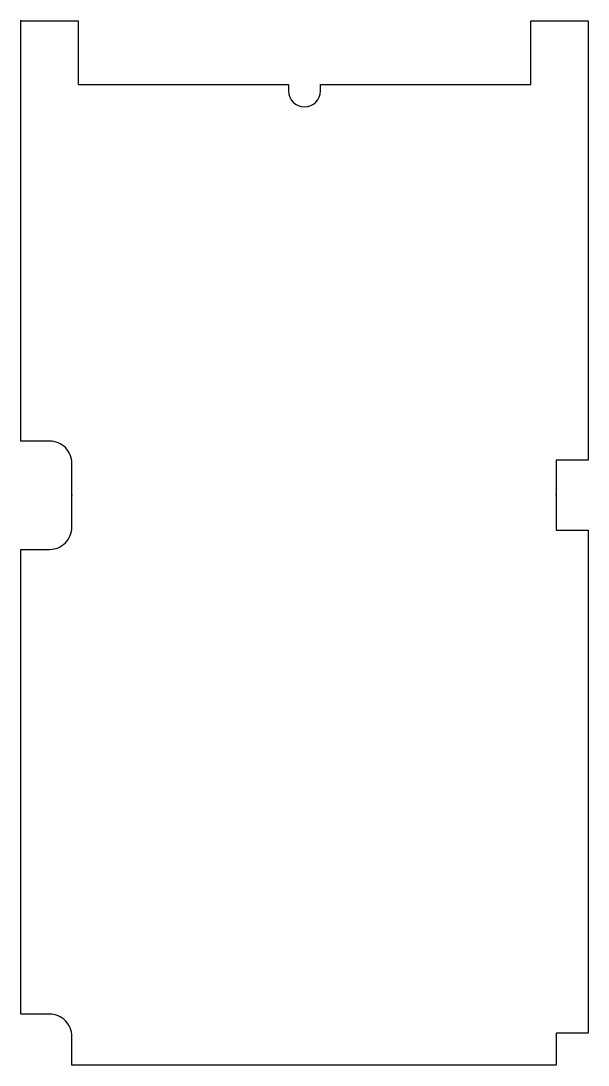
# Model space of a CAD drawing. Header units: millimetres. Extents: x 0 to 178, y -328 to 0.
import ezdxf

# ---------------------------------------------------------------- set-up
doc = ezdxf.new("R2010")
doc.units = ezdxf.units.MM
doc.layers.get('0').update_dxf_attribs({"linetype": 'CONTINUOUS'})

msp = doc.modelspace()

# ---------------------------------------------------------------- linework, layer by layer
msp.add_lwpolyline([(16, -328), (16, -319, 0.414214), (9, -312), (0, -312), (0, -166), (9, -166, 0.414214), (16, -159), (16, -139, 0.414214), (9, -132), (0, -132), (0, 0), (18, 0), (18, -20), (84, -20), (84, -22, 1), (94, -22), (94, -20), (160, -20), (160, 0), (178, 0), (178, -138), (168, -138), (168, -160), (178, -160), (178, -318), (168, -318), (168, -328)], format="xyb", close=True)
for p in [(0, 0), (16, -149), (168, -149)]:
    msp.add_point(p)

doc.saveas('drawing.dxf')
